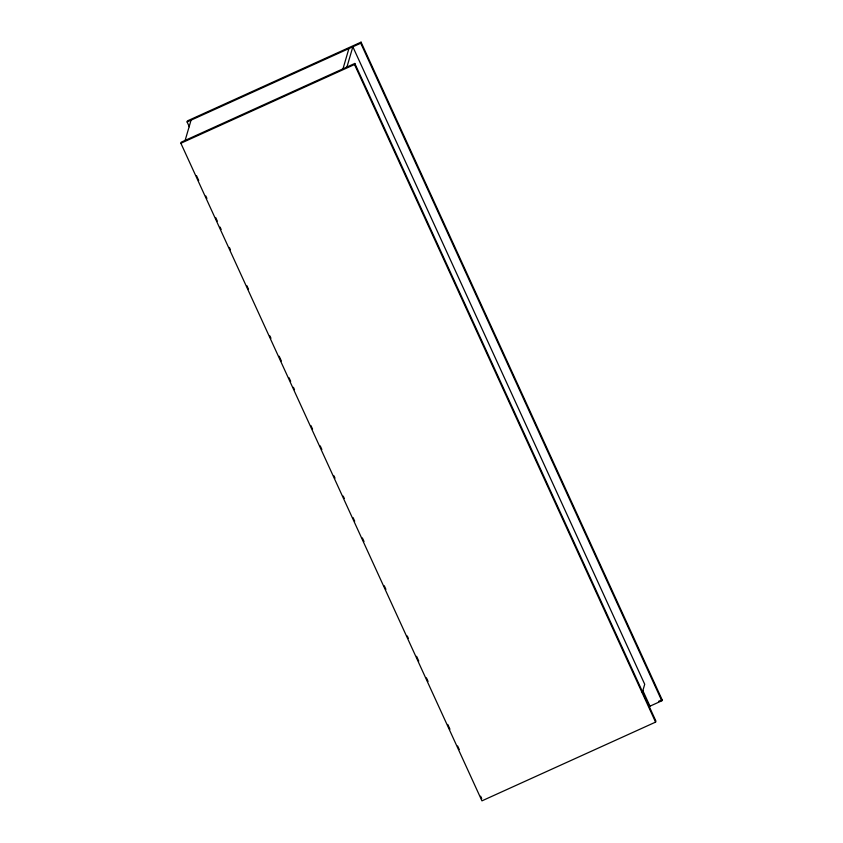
<?xml version="1.0" encoding="UTF-8"?>
<svg xmlns="http://www.w3.org/2000/svg" width="843" height="843" viewBox="0 0 843 843"><rect width="100%" height="100%" fill="white"/><g stroke="black" fill="none" stroke-linecap="round" stroke-linejoin="round"><path stroke-width="1.26" d="M180.876 143.257L181.192 142.193L354.819 63.457L655.896 721.05L655.58 722.114L481.943 800.85L180.876 143.257L354.513 64.521L354.819 63.457M189.296 126.735L187.104 121.95L187.42 120.886L361.057 42.15L662.124 699.743L661.808 700.807L649.837 706.234M185.133 140.402L191.055 120.17M342.985 68.82L348.907 48.588M346.926 67.029L352.848 46.797L644.716 684.274L642.271 692.609M661.808 700.807L360.741 43.214L361.057 42.15M187.104 121.95L360.741 43.214M658.531 701.365L662.124 699.743M642.851 690.617L649.974 706.171M354.513 64.521L655.58 722.114M196.514 175.671L198.706 180.455M205.818 195.998L206.914 198.39M215.671 217.515L217.315 221.108M220.055 227.083L221.151 229.475M229.359 247.41L230.455 249.802M246.873 285.672L248.516 289.254M269.865 335.883L270.961 338.275M279.17 356.21L281.362 360.994M289.023 377.727L290.666 381.321M293.406 387.295L294.502 389.687M310.919 425.557L312.563 429.14M320.224 445.884L321.868 449.467M333.912 475.768L335.008 478.16M343.217 496.095L344.313 498.487M353.069 517.623L354.713 521.206M362.374 537.939L364.018 541.533M384.271 585.769L385.915 589.352M407.264 635.98L408.36 638.372M416.568 656.307L418.76 661.091M426.421 677.835L428.065 681.418M447.77 724.464L449.962 729.248M457.623 745.981L459.266 749.564M480.615 796.203L481.711 798.584"/></g></svg>
